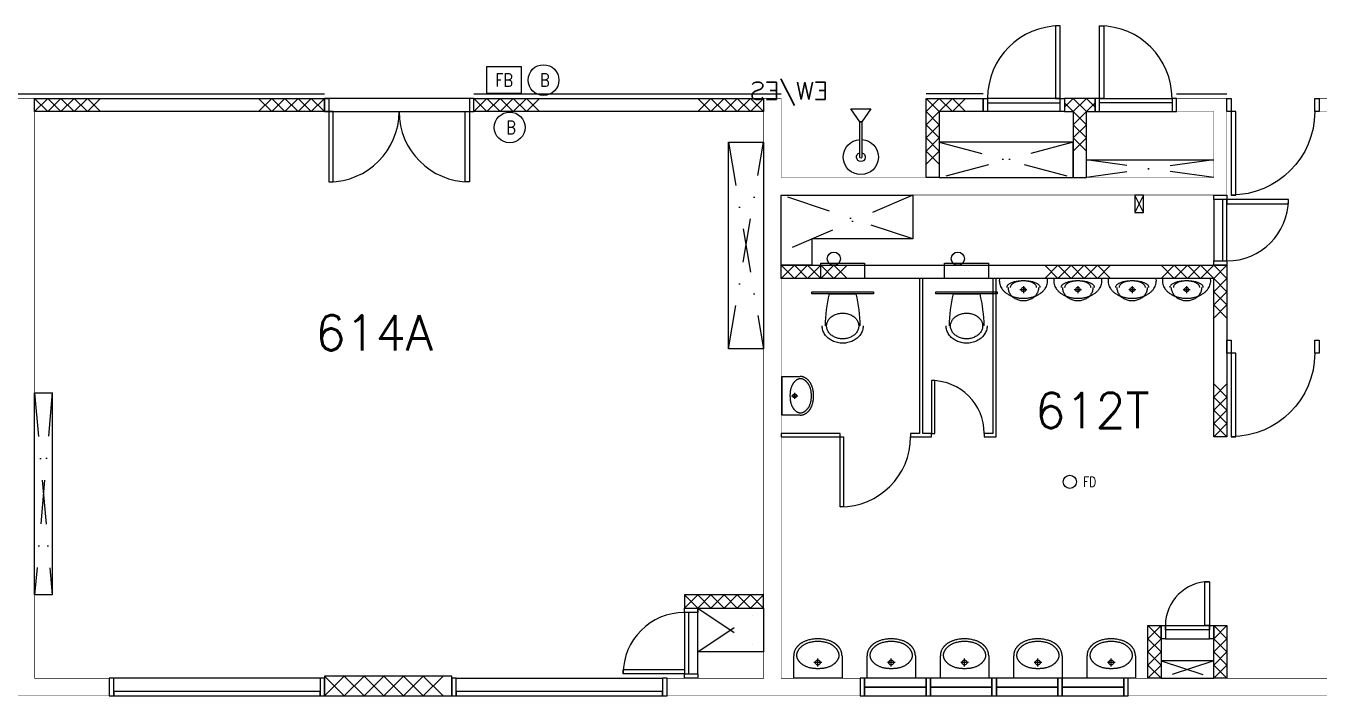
# Model space of a CAD drawing. Header units: millimetres. Extents: x -68474 to 336700, y -113450 to 53663.
# Drawn here: x 136400 to 151125, y -49552 to -41925 of the extents above; entities that cross this region are included whole.
import ezdxf

# ---------------------------------------------------------------- set-up
doc = ezdxf.new("R2010")
doc.units = ezdxf.units.MM
doc.header["$LTSCALE"] = 1000
doc.linetypes.add('s5147a$0$DASHDOT', pattern=[1, 0.5, -0.25, 0, -0.25])
doc.linetypes.add('s5147a$0$DOT', pattern=[0.25, 0, -0.25])
for name, color, linetype in [('s5147a$0$11', 7, 'Continuous'), ('s5147a$0$22', 7, 'Continuous'), ('s5147a$0$23', 7, 'Continuous'), ('s5147a$0$25', 7, 'Continuous'), ('s5147a$0$30', 7, 'Continuous'), ('s5147a$0$45', 7, 'Continuous'), ('s5147a$0$49', 7, 'Continuous'), ('s5147a$0$56', 7, 'Continuous'), ('s5147a$0$ROOM-NO', 4, 'Continuous')]:
    doc.layers.add(name, color=color, linetype=linetype)
doc.styles.add('s5147a$0$STANDARD', font='romans.shx', dxfattribs={"width": 0.75})

# ---------------------------------------------------------------- blocks, each defined once
blk = doc.blocks.new('s5147a$0$D1700B')
at = {"layer": 's5147a$0$30', "color": 4, "linetype": 'Continuous'}
for points in [[(0, 0), (0.05, 0), (0.05, 0.95), (0.1, 0.95), (0.1, 0.15), (0, 0.15), (0, 0)], [(1.7, 0), (1.65, 0), (1.65, 0.95), (1.6, 0.95), (1.6, 0.15), (1.7, 0.15), (1.7, 0)]]:
    blk.add_lwpolyline(points, dxfattribs=at)
for centre, start, end in [((0.05, 0.15), 0, 90), ((1.650003, 0.15), 90, 180)]:
    blk.add_arc(centre, 0.800001, start, end, dxfattribs=at)
blk = doc.blocks.new('s5147a$0$D1050B')
at = {"layer": 's5147a$0$30', "color": 4, "linetype": 'Continuous'}
blk.add_lwpolyline([(0.05, 0.15), (0.05, 1.1), (0.1, 1.1), (0.1, 0.15), (0, 0.15), (0, 0), (0.05, 0), (0.05, 0.15)], dxfattribs=at)
blk.add_lwpolyline([(1, 0), (1.05, 0), (1.05, 0.15), (1, 0.15)], close=True, dxfattribs=at)
blk.add_arc((0.05, 0.15), 0.95, 0, 90, dxfattribs=at)
blk = doc.blocks.new('s5147a$0$HAT15')
at = {"layer": 's5147a$0$22', "color": 14, "linetype": 'Continuous'}
for p, q in [((0, 0), (0.15, 0.15)), ((0, 0.15), (0.15, 0))]:
    blk.add_line(p, q, dxfattribs=at)
blk = doc.blocks.new('s5147a$0$55AAD')
at = {"layer": 's5147a$0$49', "color": 2, "linetype": 'Continuous'}
for p, q in [((-0.2501, 0.1751), (-0.4001, 0.1751)), ((-0.4001, 0.1751), (-0.1001, 0.1751)), ((-0.4001, 0.1751), (-0.1001, 0.1751))]:
    blk.add_line(p, q, dxfattribs=at)
at = {"layer": 's5147a$0$49', "color": 2, "linetype": 's5147a$0$DOT'}
for p, q in [((-0.275, -0.075), (-0.275, 0.15)), ((-0.225, -0.075), (-0.225, 0.15))]:
    blk.add_line(p, q, dxfattribs=at)
at = {"layer": 's5147a$0$49', "color": 2, "linetype": 'Continuous'}
for points in [[(-0.0169, 0.540001, 0.038902), (-0.018923, 0.565681, 0.038109), (-0.024843, 0.590755, 0.037587), (-0.034757, 0.615249, 0.035627), (-0.04813, 0.638051, 0.034853), (-0.065282, 0.6596, 0.032579), (-0.085174, 0.678665, 0.031843), (-0.108347, 0.695733, 0.029932), (-0.13345, 0.709829, 0.029397), (-0.160994, 0.721239, 0.028181), (-0.18967, 0.729419, 0.027906), (-0.219649, 0.734429, 0.027494), (-0.25, 0.736101, 0.027494), (-0.280352, 0.734429, 0.027906), (-0.310331, 0.729419, 0.028181), (-0.339007, 0.721239, 0.029397), (-0.366551, 0.709829, 0.029932), (-0.391653, 0.695733, 0.031843), (-0.414827, 0.678665, 0.032579), (-0.434719, 0.6596, 0.034853), (-0.451871, 0.638051, 0.035627), (-0.465244, 0.615249, 0.037587), (-0.475158, 0.590755, 0.038109), (-0.481078, 0.565681, 0.038902), (-0.483101, 0.540001)], [(-0.0669, 0.540001, 0.041026), (-0.068495, 0.559157, 0.03988), (-0.073139, 0.577814, 0.03913), (-0.080956, 0.596117, 0.036397), (-0.091431, 0.613051, 0.035345), (-0.104954, 0.629159, 0.032343), (-0.120529, 0.643309, 0.0314), (-0.138786, 0.656059, 0.029006), (-0.15845, 0.666527, 0.028353), (-0.180126, 0.675042, 0.026886), (-0.202611, 0.681123, 0.026561), (-0.226174, 0.684857, 0.026073), (-0.25, 0.686101, 0.026073), (-0.273827, 0.684857, 0.026561), (-0.29739, 0.681123, 0.026886), (-0.319875, 0.675042, 0.028353), (-0.341551, 0.666527, 0.029006), (-0.361215, 0.656059, 0.0314), (-0.379472, 0.643309, 0.032343), (-0.395047, 0.629159, 0.035345), (-0.40857, 0.613051, 0.036397), (-0.419045, 0.596117, 0.03913), (-0.426862, 0.577814, 0.03988), (-0.431506, 0.559157, 0.041026), (-0.433101, 0.540001)], [(-0.433101, 0.540001, 0.041026), (-0.431506, 0.520845, 0.03988), (-0.426862, 0.502187, 0.03913), (-0.419045, 0.483885, 0.036397), (-0.40857, 0.466951, 0.035345), (-0.395047, 0.450843, 0.032343), (-0.379472, 0.436692, 0.0314), (-0.361215, 0.423942, 0.029006), (-0.341551, 0.413474, 0.028353), (-0.319875, 0.40496, 0.026886), (-0.29739, 0.398879, 0.026561), (-0.273827, 0.395144, 0.026073), (-0.25, 0.393901, 0.026073), (-0.226174, 0.395144, 0.026561), (-0.202611, 0.398879, 0.026886), (-0.180126, 0.40496, 0.028353), (-0.15845, 0.413474, 0.029006), (-0.138786, 0.423942, 0.0314), (-0.120529, 0.436692, 0.032343), (-0.104954, 0.450843, 0.035345), (-0.091431, 0.466951, 0.036397), (-0.080956, 0.483885, 0.03913), (-0.073139, 0.502187, 0.03988), (-0.068495, 0.520845, 0.041026), (-0.0669, 0.540001)]]:
    blk.add_lwpolyline(points, format="xyb", dxfattribs=at)
for points in [[(-0.6, 0.175), (-0.6, 0.15), (0.1, 0.15), (0.1, 0.175)], [(0, -0.175), (0, 0), (-0.5, 0), (-0.5, -0.175)]]:
    blk.add_lwpolyline(points, close=True, dxfattribs=at)
at = {"layer": 's5147a$0$49', "color": 2, "linetype": 's5147a$0$DOT'}
blk.add_circle((-0.25, -0.075), 0.025, dxfattribs=at)
at = {"layer": 's5147a$0$49', "color": 2, "linetype": 'Continuous'}
for centre, start, end in [((1.285185, 0.572852), 181.087625, 193.279619), ((-1.785186, 0.572852), 346.720383, 358.912378)]:
    blk.add_arc(centre, 1.731561, start, end, dxfattribs=at)
blk = doc.blocks.new('s5147a$0$WHB')
at = {"layer": 's5147a$0$49', "color": 2, "linetype": 'Continuous'}
for p, q in [((-0.275, -0.1358), (-0.275, -0.224)), ((-0.319, -0.18), (-0.231, -0.18))]:
    blk.add_line(p, q, dxfattribs=at)
blk.add_lwpolyline([(-0.5499, -0.257), (-0.5499, 0), (0, 0), (0, -0.257)], dxfattribs=at)
for points in [[(-0.2749, -0.1127, 0.004239), (-0.289204, -0.113251, 0.002651), (-0.3035, -0.114, 0.003533), (-0.31721, -0.114869, 0.006003), (-0.3309, -0.116, 0.015073), (-0.34193, -0.117427, 0.005128), (-0.3529, -0.1193, 0.012086), (-0.365606, -0.121897, 0.007915), (-0.3782, -0.125, 0.017555), (-0.394382, -0.129857, 0.016389), (-0.4102, -0.1358, 0.012678), (-0.421941, -0.140931, 0.028606), (-0.4332, -0.147, 0.005075), (-0.441524, -0.152288, 0.008504), (-0.4497, -0.1578, 0.002696), (-0.457488, -0.163282, 0.012777), (-0.4651, -0.169, 0.01603), (-0.471331, -0.174302, 0.016779), (-0.4772, -0.18, 0.006146), (-0.482301, -0.18541, 0.012077), (-0.4872, -0.191, 0.004888), (-0.491647, -0.196462, 0.003638), (-0.496, -0.202, 0.008947), (-0.499981, -0.207341, 0.006073), (-0.5038, -0.2128, 0.039408), (-0.506807, -0.218138, 0.017301), (-0.5092, -0.2238, 0.017623), (-0.513063, -0.234644, 0.033372), (-0.5158, -0.2458, 0.018563), (-0.516526, -0.251381, 0.012968), (-0.5169, -0.257, 0.012131), (-0.517005, -0.262402, 0.016663), (-0.5168, -0.2678, 0.029632), (-0.515325, -0.278934, 0.031912), (-0.5125, -0.2898, 0.01542), (-0.510432, -0.295474, 0.017108), (-0.508, -0.301, 0.002382), (-0.505364, -0.306433, 0.00952), (-0.5026, -0.3118, 0.009627), (-0.499383, -0.317448, 0.005168), (-0.496, -0.323, 0.013642), (-0.4923, -0.328605, 0.013648), (-0.4883, -0.334, 0.020386), (-0.483532, -0.339563, 0.012995), (-0.4784, -0.3448, 0.006177), (-0.472406, -0.350518, 0.012992), (-0.4662, -0.356, 0.001911), (-0.459656, -0.361407, -0.00085), (-0.4531, -0.3668, -0.002763), (-0.446549, -0.372299, 0.002623), (-0.44, -0.3778, 0.05247), (-0.430413, -0.38396, 0.00623), (-0.4201, -0.389, 0.021349), (-0.40648, -0.394932, 0.010161), (-0.3925, -0.4, 0.016064), (-0.372847, -0.406015, 0.009991), (-0.3529, -0.411, 0.017366), (-0.335986, -0.414265, 0.012989), (-0.3189, -0.4165, 0.01392), (-0.296931, -0.418207, 0.013692), (-0.2749, -0.4187, 0.012459), (-0.252921, -0.41804, 0.012166), (-0.231, -0.4163, 0.011998), (-0.213873, -0.414128, 0.016069), (-0.1969, -0.411, 0.011274), (-0.176834, -0.406224, 0.025447), (-0.1572, -0.4, 0.011112), (-0.144438, -0.394863, 0.017831), (-0.132, -0.389, 0.002905), (-0.121887, -0.383776, 0.025327), (-0.1121, -0.378, 0.00801), (-0.10424, -0.372551, 0.011565), (-0.0966, -0.3668, 0.003173), (-0.089937, -0.361475, 0.008314), (-0.0834, -0.356, 0.007853), (-0.077264, -0.350493, 0.007586), (-0.0713, -0.3448, 0.011579), (-0.066181, -0.339552, 0.019406), (-0.0614, -0.334, 0.014434), (-0.057382, -0.328617, 0.016024), (-0.0537, -0.323, 0.005126), (-0.050381, -0.31744, 0.007114), (-0.0472, -0.3118, 0.007738), (-0.044393, -0.306429, 0.002848), (-0.0417, -0.301, 0.021656), (-0.039297, -0.295482, 0.014757), (-0.0373, -0.2898, 0.027907), (-0.034472, -0.279028, 0.034296), (-0.033, -0.268, 0.016613), (-0.032856, -0.262501, 0.009533), (-0.033, -0.257, 0.010392), (-0.033345, -0.251385, 0.017332), (-0.034, -0.2458, 0.037977), (-0.036661, -0.234723, 0.020366), (-0.0406, -0.224, 0.016669), (-0.043134, -0.21826, 0.03136), (-0.0462, -0.2128, 0.006089), (-0.049858, -0.207335, 0.01105), (-0.0537, -0.202, 0.005719), (-0.05808, -0.196344, 0.006781), (-0.0626, -0.1908, 0.012108), (-0.067454, -0.185313, 0.005553), (-0.0725, -0.18, 0.016017), (-0.078354, -0.174343, 0.010389), (-0.0845, -0.169, 0.020034), (-0.092125, -0.163162, 0.010765), (-0.1001, -0.1578, 0.013175), (-0.109299, -0.15223, 0.005172), (-0.1187, -0.147, 0.012528), (-0.130085, -0.141168, 0.007684), (-0.1417, -0.1358, 0.017552), (-0.156402, -0.129848, 0.019466), (-0.1715, -0.125, 0.012068), (-0.184124, -0.121804, 0.015156), (-0.1969, -0.1193, 0.00473), (-0.20783, -0.117603, 0.008692), (-0.2188, -0.1162, 0.005092), (-0.232536, -0.114838, 0.0067), (-0.2463, -0.1138, 0.005974), (-0.260594, -0.113101, 0.004448), (-0.2749, -0.1127)], [(-0.5499, -0.257, -0.002263), (-0.549724, -0.267938, 0.036796), (-0.5488, -0.2788, 0.020421), (-0.546385, -0.289895, 0.014498), (-0.5432, -0.3008, 0.010932), (-0.539394, -0.312137, 0.038908), (-0.5345, -0.323, 0.008498), (-0.528085, -0.334012, 0.008482), (-0.5213, -0.3448, -0.000875), (-0.517665, -0.350522, 0.031206), (-0.5137, -0.356, 0.012082), (-0.508833, -0.361474, 0.003111), (-0.5038, -0.3668, 0.003418), (-0.498358, -0.372457, 0.006942), (-0.4928, -0.378, 0.02136), (-0.486346, -0.383668, 0.004577), (-0.4796, -0.389, 0.010329), (-0.472016, -0.394741, 0.020459), (-0.4641, -0.4, 0.011097), (-0.454214, -0.405612, 0.000222), (-0.4442, -0.411, 0.005265), (-0.433797, -0.416491, 0.003486), (-0.4233, -0.4218, 0.03693), (-0.407126, -0.428284, 0.017242), (-0.3903, -0.433, 0.00772), (-0.365676, -0.438744, 0.00623), (-0.3409, -0.4438, 0.007249), (-0.329931, -0.445752, 0.011082), (-0.3189, -0.4473, 0.017141), (-0.296937, -0.44907, 0.013335), (-0.2749, -0.4495, 0.011832), (-0.252918, -0.448864, 0.013868), (-0.231, -0.4471, 0.010346), (-0.219921, -0.445647, 0.007504), (-0.2089, -0.4438, 0.007334), (-0.183976, -0.438946, 0.014721), (-0.1593, -0.433, 0.021098), (-0.143742, -0.427981, 0.016671), (-0.1286, -0.4218, 0.002597), (-0.116958, -0.416588, 0.013831), (-0.1055, -0.411, 0.006107), (-0.095486, -0.405597, 0.013889), (-0.0857, -0.3998, 0.009703), (-0.077806, -0.394602, 0.01659), (-0.0702, -0.389, 0.007376), (-0.063502, -0.383568, 0.018682), (-0.0571, -0.3778, 0.004037), (-0.051612, -0.372338, 0.002917), (-0.0462, -0.3668, 0.003488), (-0.041091, -0.361454, 0.007308), (-0.0361, -0.356, 0.034111), (-0.032062, -0.350644, 0.001258), (-0.0284, -0.345, 0.012547), (-0.021568, -0.33404, 0.008451), (-0.0152, -0.3228, 0.032813), (-0.01028, -0.312022, 0.01499), (-0.0064, -0.3008, 0.017513), (-0.003328, -0.2899, 0.020828), (-0.0011, -0.2788, 0.031844), (-0.000225, -0.267931, -0.001864), (0, -0.257)]]:
    blk.add_lwpolyline(points, format="xyb", dxfattribs=at)
blk.add_circle((-0.274895, -0.179898), 0.0275, dxfattribs=at)
blk = doc.blocks.new('s5147a$0$URINAL')
at = {"layer": 's5147a$0$49', "color": 2, "linetype": 'Continuous'}
for p, q in [((0.1974, 0.125), (-0.1974, 0.125)), ((-0.04, 0), (0.04, 0)), ((0, 0.04), (0, -0.04))]:
    blk.add_line(p, q, dxfattribs=at)
for points in [[(-0.273768, 0.117748, 0.048078), (-0.274693, 0.090185, 0.047288), (-0.270413, 0.062934, 0.046159), (-0.260666, 0.03587, 0.041599), (-0.246357, 0.010881, 0.039753), (-0.22659, -0.013353, 0.034653), (-0.203439, -0.034426, 0.033103), (-0.175295, -0.053788, 0.029305), (-0.144947, -0.069518, 0.028316), (-0.110761, -0.082504, 0.026136), (-0.075358, -0.091709, 0.025669), (-0.037873, -0.09741, 0.02497), (0, -0.0993, 0.02497), (0.037873, -0.09741, 0.025669), (0.075358, -0.091709, 0.026136), (0.110761, -0.082504, 0.028316), (0.144947, -0.069518, 0.029305), (0.175295, -0.053788, 0.033103), (0.203439, -0.034426, 0.034653), (0.226589, -0.013353, 0.039753), (0.246357, 0.010881, 0.041599), (0.260666, 0.03587, 0.046159), (0.270413, 0.062934, 0.047288), (0.274693, 0.090185, 0.048078), (0.273768, 0.117748)], [(0.1908, 0.024, 0.083482), (0.188991, 0.03415, 0.065598), (0.184299, 0.043411, 0.056472), (0.175633, 0.053321, 0.037114), (0.165238, 0.0615, 0.032656), (0.15052, 0.070105, 0.023126), (0.134916, 0.077033, 0.021129), (0.115388, 0.083738, 0.016704), (0.0954, 0.088952, 0.015769), (0.072504, 0.093378, 0.013783), (0.049383, 0.096444, 0.013403), (0.024725, 0.09837, 0.012829), (0, 0.099, 0.012829), (-0.024725, 0.09837, 0.013403), (-0.049383, 0.096444, 0.013783), (-0.072504, 0.093378, 0.015769), (-0.0954, 0.088952, 0.016704), (-0.115388, 0.083738, 0.021129), (-0.134916, 0.077033, 0.023126), (-0.15052, 0.070105, 0.032656), (-0.165238, 0.0615, 0.037114), (-0.175633, 0.053321, 0.056472), (-0.184299, 0.043411, 0.065598), (-0.188991, 0.03415, 0.083482), (-0.1908, 0.024)], [(-0.175, 0.024, 0.038178), (-0.173483, 0.004365, 0.037495), (-0.169037, -0.014823, 0.037046), (-0.161603, -0.03354, 0.035338), (-0.151554, -0.051, 0.034659), (-0.138695, -0.067464, 0.032641), (-0.123744, -0.082066, 0.03198), (-0.106365, -0.095109, 0.030253), (-0.0875, -0.105904, 0.029763), (-0.066835, -0.114626, 0.028649), (-0.045293, -0.120889, 0.028395), (-0.022791, -0.12472, 0.028014), (0, -0.126, 0.028014), (0.022791, -0.12472, 0.028395), (0.045293, -0.120889, 0.028649), (0.066835, -0.114626, 0.029763), (0.0875, -0.105904, 0.030253), (0.106365, -0.095109, 0.03198), (0.123744, -0.082066, 0.032641), (0.138695, -0.067464, 0.034659), (0.151554, -0.051, 0.035338), (0.161603, -0.03354, 0.037046), (0.169037, -0.014823, 0.037495), (0.173483, 0.004365, 0.038178), (0.175, 0.024)], [(0.15, 0.024, 0.065631), (0.14863, 0.034003, 0.05706), (0.144889, 0.043411, 0.052063), (0.138229, 0.053122, 0.039107), (0.129904, 0.0615, 0.035428), (0.118477, 0.070004, 0.027056), (0.106066, 0.077033, 0.025066), (0.090809, 0.083699, 0.020572), (0.075, 0.088952, 0.01956), (0.057052, 0.093366, 0.017395), (0.038823, 0.096444, 0.016967), (0.019454, 0.098368, 0.016322), (0, 0.099, 0.016322), (-0.019454, 0.098368, 0.016967), (-0.038823, 0.096444, 0.017395), (-0.057052, 0.093366, 0.01956), (-0.075, 0.088952, 0.020572), (-0.090809, 0.083699, 0.025066), (-0.106066, 0.077033, 0.027056), (-0.118477, 0.070004, 0.035428), (-0.129904, 0.0615, 0.039107), (-0.138229, 0.053122, 0.052063), (-0.144889, 0.043411, 0.05706), (-0.14863, 0.034003, 0.065631), (-0.15, 0.024)]]:
    blk.add_lwpolyline(points, format="xyb", dxfattribs=at)
blk.add_circle((0, 0), 0.025, dxfattribs=at)
blk = doc.blocks.new('s5147a$0$H600')
at = {"layer": 's5147a$0$22', "color": 14, "linetype": 'Continuous'}
for points in [[(0, 0), (0.15, 0.15), (0.3, 0), (0.45, 0.15), (0.6, 0)], [(0, 0.15), (0.15, 0), (0.3, 0.15), (0.45, 0), (0.6, 0.15)]]:
    blk.add_lwpolyline(points, dxfattribs=at)
blk = doc.blocks.new('s5147a$0$FD')
at = {"layer": 's5147a$0$45', "color": 4, "linetype": 'Continuous'}
blk.add_circle((0, 0), 0.1, dxfattribs=at)
at = {"layer": 's5147a$0$45', "color": 4, "linetype": 'Continuous', "style": 's5147a$0$STANDARD', "width": 0.8}
blk.add_text('FD', height=0.15, dxfattribs=at).set_placement((0.2, -0.0751))
blk = doc.blocks.new('s5147a$0$H900')
at = {"layer": 's5147a$0$22', "color": 14, "linetype": 'Continuous'}
for points in [[(0, 0), (0.15, 0.15), (0.3, 0), (0.45, 0.15), (0.6, 0), (0.75, 0.15), (0.9, 0)], [(0, 0.15), (0.15, 0), (0.3, 0.15), (0.45, 0), (0.6, 0.15), (0.75, 0), (0.9, 0.15)]]:
    blk.add_lwpolyline(points, dxfattribs=at)
blk = doc.blocks.new('s5147a$0$BCF')
at = {"layer": 's5147a$0$56', "color": 1, "linetype": 'Continuous'}
blk.add_circle((0, 0), 0.175, dxfattribs=at)
at = {"layer": 's5147a$0$56', "color": 1, "linetype": 'Continuous', "style": 's5147a$0$STANDARD', "width": 0.8}
blk.add_text('B', height=0.15, dxfattribs=at).set_placement((-0.0397, -0.075))
blk = doc.blocks.new('s5147a$0$FBB')
at = {"layer": 's5147a$0$56', "color": 1, "linetype": 'Continuous'}
blk.add_lwpolyline([(0, 0), (0.4, 0), (0.4, 0.3), (0, 0.3)], close=True, dxfattribs=at)
blk.add_circle((0.649901, 0.1497), 0.175, dxfattribs=at)
at = {"layer": 's5147a$0$56', "color": 1, "linetype": 'Continuous', "style": 's5147a$0$STANDARD', "width": 0.8}
for s, p in [('FB', (0.1007, 0.0747)), ('B', (0.6102, 0.0747))]:
    blk.add_text(s, height=0.15, dxfattribs=at).set_placement(p)
blk = doc.blocks.new('s5147a$0$EW$ES')
at = {"layer": 's5147a$0$56', "color": 10, "linetype": 'Continuous'}
blk.add_lwpolyline([(-0.0125, 0), (-0.0125, -0.4), (0.0125, -0.4), (0.0125, 0)], dxfattribs=at)
blk.add_lwpolyline([(-0.0125, -0.4), (-0.1125, -0.55), (0.1125, -0.55), (0.0125, -0.4)], close=True, dxfattribs=at)
for radius, start, end in [(0.2, 273.58332, 266.41668), (0.05, 284.47751, 255.52249), (0.0125, 0, 180)]:
    blk.add_arc((0, 0), radius, start, end, dxfattribs=at)
at = {"layer": 's5147a$0$56', "color": 10, "linetype": 'Continuous', "style": 's5147a$0$STANDARD'}
blk.add_text('EW/ES', height=0.2, rotation=180, dxfattribs=at).set_placement((-0.371, -0.654))

msp = doc.modelspace()

# ---------------------------------------------------------------- linework, layer by layer
at = {"layer": 's5147a$0$11', "color": 14, "linetype": 's5147a$0$DASHDOT'}
for p, q in [((144400, -43250), (144800, -45600)), ((144400, -45600), (144800, -43250)), ((146800, -43250), (148325, -43650)), ((148325, -43250), (146825, -43650)), ((149925, -43450), (148475, -43650)), ((149925, -43650), (148475, -43450)), ((146500, -44350), (145000, -43850)), ((146500, -43850), (145000, -44502.2)), ((136700.1, -46097.6), (136500, -48400)), ((136500, -46100), (136700, -48400)), ((144050, -48550), (144800, -49050)), ((144050, -49050), (144800, -48550)), ((149925, -49150), (149325, -49350)), ((149325, -49150), (149925, -49350))]:
    msp.add_line(p, q, dxfattribs=at)
at = {"layer": 's5147a$0$11', "color": 14, "linetype": 'Continuous'}
msp.add_line((148475, -43450), (149925, -43450), dxfattribs=at)
at = {"layer": 's5147a$0$11', "color": 2, "linetype": 's5147a$0$DASHDOT'}
for p, q in [((149125, -43850), (149025, -44050)), ((149125, -44050), (149025, -43850))]:
    msp.add_line(p, q, dxfattribs=at)
at = {"layer": 's5147a$0$11', "color": 3, "linetype": 'Continuous', "const_width": 5}
for points in [[(137350, -49350), (136500, -49350), (136500, -42750), (135925, -42750), (135925, -42900), (136300, -42900), (136300, -43650), (131800, -43650), (131800, -42750), (131650, -42750), (131650, -43650), (129950, -43650), (129949.8, -42900), (130149.8, -42900), (130149.8, -42750), (129750, -42750), (129750, -43850), (136300, -43850), (136300, -49350), (135000, -49350), (135000, -49550), (137350, -49550), (137350, -49350)], [(145900, -49550), (143700, -49550), (143700, -49350), (144800, -49350), (144800, -42750), (145000, -42750), (145000, -43650), (149925, -43650), (149925, -42900), (149500, -42900), (149500, -42750), (150075, -42750), (150075, -43850), (145000, -43850), (145000, -49350), (145900, -49350), (145900, -49550)], [(153000, -49350), (153000, -49550), (148950, -49550), (148950, -49350), (151500, -49350), (151500, -42900), (151125, -42900), (151125, -42750), (152525, -42750), (152525, -42900), (151700, -42900), (151700, -43650), (156200, -43650), (156200, -42750), (156350, -42750), (156350, -43650), (158050, -43650), (158050, -42750), (158250, -42750), (158250, -43850), (151700, -43850), (151699.4, -49350), (153000, -49350)]]:
    msp.add_lwpolyline(points, dxfattribs=at)
at = {"layer": 's5147a$0$11', "color": 14, "linetype": 'Continuous'}
for points in [[(136500, -42750), (139800, -42750), (139800, -42900), (136500, -42900)], [(141500, -42750), (144800, -42750), (144800, -42900), (141500, -42900)], [(145000, -44650), (150075, -44650), (150075, -46600), (149925, -46600), (149925, -44800), (145000, -44800)], [(143900, -48550), (144800, -48550), (144800, -48400), (143900, -48400)], [(149325, -49350), (149175, -49350), (149175, -48750), (149325, -48750)], [(150075, -49350), (149925, -49350), (149925, -48750), (150075, -48750)], [(139800, -49550), (141250, -49550), (141250, -49325), (139800, -49325)]]:
    msp.add_lwpolyline(points, close=True, dxfattribs=at)
at = {"layer": 's5147a$0$11', "color": 1, "linetype": 'Continuous'}
for points in [[(146800, -43650), (146650, -43650), (146650, -42900), (146650, -42900), (146650, -42750), (147300, -42750), (147300, -42900), (146800, -42900)], [(148325, -43650), (148475, -43650), (148475, -42900), (148575, -42900), (148575, -42750), (148225, -42750), (148225, -42900), (148325, -42900)]]:
    msp.add_lwpolyline(points, close=True, dxfattribs=at)
at = {"layer": 's5147a$0$11', "color": 2, "linetype": 'Continuous'}
for points in [[(144800, -45600), (144400, -45600), (144400, -43250), (144800, -43250)], [(146800, -43650), (148325, -43650), (148325, -43250), (146800, -43250)], [(145000, -44650), (145000, -43850), (146500, -43850), (146500, -44350), (145350, -44350), (145350, -44650)], [(149125, -43850), (149025, -43850), (149025, -44050), (149125, -44050)], [(136700, -48400), (136500, -48400), (136500, -46100), (136700, -46100)], [(144050, -48550), (144800, -48550), (144800, -49050), (144050, -49050)], [(149325, -49350), (149925, -49350), (149925, -49150), (149325, -49150)]]:
    msp.add_lwpolyline(points, close=True, dxfattribs=at)
at = {"layer": 's5147a$0$22', "color": 1, "linetype": 'Continuous'}
for p, q in [((148225, -42850), (148325, -42750)), ((148225, -42800), (148325, -42900)), ((148475, -42750), (148575, -42850)), ((148475, -42900), (148575, -42800))]:
    msp.add_line(p, q, dxfattribs=at)
at = {"layer": 's5147a$0$23', "color": 10, "linetype": 'Continuous'}
for p, q in [((139750, -49350), (137400, -49350)), ((141300, -49350), (143650, -49350))]:
    msp.add_line(p, q, dxfattribs=at)
for points in [[(137350, -49550), (137400, -49550), (137400, -49350), (137350, -49350)], [(139750, -49550), (139800, -49550), (139800, -49350), (139750, -49350)], [(141250, -49550), (141300, -49550), (141300, -49350), (141250, -49350)], [(143650, -49550), (143700, -49550), (143700, -49350), (143650, -49350)], [(145900, -49550), (145950, -49550), (145950, -49350), (145900, -49350)], [(145950, -49445), (146650, -49445), (146650, -49350), (145950, -49350)], [(145950, -49550), (146650, -49550), (146650, -49455), (145950, -49455)], [(146650, -49550), (146700, -49550), (146700, -49350), (146650, -49350)], [(146700, -49445), (147400, -49445), (147400, -49350), (146700, -49350)], [(146700, -49550), (147400, -49550), (147400, -49455), (146700, -49455)], [(147400, -49550), (147450, -49550), (147450, -49350), (147400, -49350)], [(147450, -49445), (148150, -49445), (148150, -49350), (147450, -49350)], [(147450, -49550), (148150, -49550), (148150, -49455), (147450, -49455)], [(148150, -49550), (148200, -49550), (148200, -49350), (148150, -49350)], [(148200, -49445), (148900, -49445), (148900, -49350), (148200, -49350)], [(148200, -49550), (148900, -49550), (148900, -49455), (148200, -49455)], [(148900, -49550), (148950, -49550), (148950, -49350), (148900, -49350)], [(137400, -49550), (139750, -49550), (139750, -49500), (137400, -49500)], [(141300, -49550), (143650, -49550), (143650, -49500), (141300, -49500)]]:
    msp.add_lwpolyline(points, close=True, dxfattribs=at)
at = {"layer": 's5147a$0$25', "color": 10, "linetype": 'Continuous'}
for p, q in [((135925, -42700), (139800, -42700)), ((141500, -42700), (145000, -42700)), ((147300, -42700), (146650, -42700)), ((149500, -42700), (150075, -42700))]:
    msp.add_line(p, q, dxfattribs=at)
at = {"layer": 's5147a$0$30', "color": 7, "linetype": 'Continuous'}
for p, q in [((148175, -42900), (147350, -42900)), ((148625, -42900), (149450, -42900)), ((149925, -43900), (149925, -44600)), ((149925, -43900), (149925, -44600)), ((144050, -49300), (144050, -48600)), ((149375, -48900), (149875, -48900))]:
    msp.add_line(p, q, dxfattribs=at)
for points in [[(148175, -42750), (148175, -41925), (148125, -41925), (148125, -42750)], [(148625, -42750), (148625, -41925), (148675, -41925), (148675, -42750)], [(139800, -42900), (141500, -42900), (141500, -42750), (139800, -42750)], [(147350, -42900), (147300, -42900), (147300, -42750), (147350, -42750)], [(148175, -42750), (147350, -42750), (147350, -42800), (148175, -42800)], [(148225, -42900), (148175, -42900), (148175, -42750), (148225, -42750)], [(148575, -42900), (148625, -42900), (148625, -42750), (148575, -42750)], [(148625, -42750), (149450, -42750), (149450, -42800), (148625, -42800)], [(149450, -42900), (149500, -42900), (149500, -42750), (149450, -42750)], [(150075, -43900), (149925, -43900), (149925, -43850), (150075, -43850)], [(150075, -43900), (149925, -43900), (149925, -43850), (150075, -43850)], [(150075, -43900), (150025, -43900), (150025, -44600), (150075, -44600)], [(150075, -43900), (150025, -43900), (150025, -44600), (150075, -44600)], [(150075, -43900), (150075, -43950), (150775, -43950), (150775, -43900)], [(150075, -44650), (149925, -44650), (149925, -44600), (150075, -44600)], [(150075, -44650), (149925, -44650), (149925, -44600), (150075, -44600)], [(149875, -48250), (149875, -48750), (149825, -48750), (149825, -48250)], [(143900, -48550), (144050, -48550), (144050, -48600), (143900, -48600)], [(143900, -49300), (143950, -49300), (143950, -48600), (143900, -48600)], [(149325, -48750), (149375, -48750), (149375, -48900), (149325, -48900)], [(149375, -48750), (149875, -48750), (149875, -48800), (149375, -48800)], [(149875, -48750), (149925, -48750), (149925, -48900), (149875, -48900)], [(143200, -49300), (143200, -49250), (143900, -49250), (143900, -49300)], [(143900, -49300), (144050, -49300), (144050, -49350), (143900, -49350)]]:
    msp.add_lwpolyline(points, close=True, dxfattribs=at)
for centre, radius, start, end in [((148175, -42750), 825, 90, 180), ((148625, -42750), 825, 0, 90), ((150075, -43900), 700, 270, 0), ((149875, -48750), 500, 90, 180), ((143900, -49300), 700, 90, 180)]:
    msp.add_arc(centre, radius, start, end, dxfattribs=at)
at = {"layer": 's5147a$0$49', "color": 2, "linetype": 'Continuous'}
for points in [[(146573, -44800), (146573, -46562), (146473, -46562), (146473, -46600), (146711, -46600), (146711, -46562), (146611, -46562), (146611, -44800)], [(147411, -44800), (147411, -46562), (147311, -46562), (147311, -46600), (147449, -46600), (147449, -44800)]]:
    msp.add_lwpolyline(points, dxfattribs=at)
for points in [[(146711, -46562), (146749, -46562), (146749, -45962), (146711, -45962)], [(145000, -46600), (145673, -46600), (145673, -46562), (145000, -46562)], [(145673, -46600), (145711, -46600), (145711, -47400), (145673, -47400)]]:
    msp.add_lwpolyline(points, close=True, dxfattribs=at)
for centre in [(145600.1, -44574.9), (147011, -44575)]:
    msp.add_circle(centre, 75, dxfattribs=at)
for centre, radius, start, end in [((146711, -46562), 600, 0, 90), ((145673, -46600), 800, 270, 0)]:
    msp.add_arc(centre, radius, start, end, dxfattribs=at)

# ---------------------------------------------------------------- block references
at = {"zscale": 1000}
for name, p, xscale, yscale in [('s5147a$0$FBB', (141643.9, -42691.4), 999.9979999999999, 999.9979999999999), ('s5147a$0$EW$ES', (145907.3, -43418.1), 999.9979999999999, -999.9979999999999), ('s5147a$0$HAT15', (136500, -42900), 999.9979999999999, 999.9979999999999), ('s5147a$0$HAT15', (136650, -42900), 999.9979999999999, 999.9979999999999), ('s5147a$0$HAT15', (136800, -42900), 999.9979999999999, 999.9979999999999), ('s5147a$0$HAT15', (136950, -42900), 999.9979999999999, 999.9979999999999), ('s5147a$0$HAT15', (137100, -42900), 999.9979999999999, 999.9979999999999), ('s5147a$0$HAT15', (139050, -42900), 999.9979999999999, 999.9979999999999), ('s5147a$0$HAT15', (139200, -42900), 999.9979999999999, 999.9979999999999), ('s5147a$0$HAT15', (139350, -42900), 999.9979999999999, 999.9979999999999), ('s5147a$0$HAT15', (139500, -42900), 999.9979999999999, 999.9979999999999), ('s5147a$0$HAT15', (139650, -42900), 999.9979999999999, 999.9979999999999), ('s5147a$0$HAT15', (141500, -42900), 999.9979999999999, 999.9979999999999), ('s5147a$0$HAT15', (141650, -42900), 999.9979999999999, 999.9979999999999), ('s5147a$0$HAT15', (141800, -42900), 999.9979999999999, 999.9979999999999), ('s5147a$0$HAT15', (141950, -42900), 999.9979999999999, 999.9979999999999), ('s5147a$0$HAT15', (142100, -42900), 999.9979999999999, 999.9979999999999), ('s5147a$0$HAT15', (144050, -42900), 999.9979999999999, 999.9979999999999), ('s5147a$0$HAT15', (144200, -42900), 999.9979999999999, 999.9979999999999), ('s5147a$0$HAT15', (144350, -42900), 999.9979999999999, 999.9979999999999), ('s5147a$0$HAT15', (144500, -42900), 999.9979999999999, 999.9979999999999), ('s5147a$0$HAT15', (144650, -42900), 999.9979999999999, 999.9979999999999), ('s5147a$0$HAT15', (146650, -42900), 999.9979999999999, 999.9979999999999), ('s5147a$0$HAT15', (146800, -42900), 999.9979999999999, 999.9979999999999), ('s5147a$0$HAT15', (146950, -42900), 999.9979999999999, 999.9979999999999), ('s5147a$0$HAT15', (148325, -42900), 999.9979999999999, 999.9979999999999), ('s5147a$0$BCF', (141908.9, -43081), 999.9979999999999, 999.9979999999999), ('s5147a$0$HAT15', (148325, -43050), 999.9979999999999, 999.9979999999999), ('s5147a$0$HAT15', (148325, -43200), 999.9979999999999, 999.9979999999999), ('s5147a$0$HAT15', (148325, -43350), 999.9979999999999, 999.9979999999999), ('s5147a$0$HAT15', (145000, -44800), 999.9979999999999, 999.9979999999999), ('s5147a$0$HAT15', (145150, -44800), 999.9979999999999, 999.9979999999999), ('s5147a$0$HAT15', (145300, -44800), 999.9979999999999, 999.9979999999999), ('s5147a$0$55AAD', (145950.1, -44799.9), 999.9979999999999, -999.9979999999999), ('s5147a$0$HAT15', (145450, -44800), 999.9979999999999, 999.9979999999999), ('s5147a$0$HAT15', (145600, -44800), 999.9979999999999, 999.9979999999999), ('s5147a$0$55AAD', (147361, -44800), 999.9979999999999, -999.9979999999999), ('s5147a$0$HAT15', (148000, -44800), 999.9979999999999, 999.9979999999999), ('s5147a$0$HAT15', (148150, -44800), 999.9979999999999, 999.9979999999999), ('s5147a$0$HAT15', (148300, -44800), 999.9979999999999, 999.9979999999999), ('s5147a$0$HAT15', (148450, -44800), 999.9979999999999, 999.9979999999999), ('s5147a$0$HAT15', (148600, -44800), 999.9979999999999, 999.9979999999999), ('s5147a$0$HAT15', (149325, -44800), 999.9979999999999, 999.9979999999999), ('s5147a$0$HAT15', (149475, -44800), 999.9979999999999, 999.9979999999999), ('s5147a$0$HAT15', (149625, -44800), 999.9979999999999, 999.9979999999999), ('s5147a$0$HAT15', (149775, -44800), 999.9979999999999, 999.9979999999999), ('s5147a$0$HAT15', (149925, -44800), 999.9979999999999, 999.9979999999999), ('s5147a$0$URINAL', (147758.5, -44926), 999.9979999999999, 999.9979999999999), ('s5147a$0$URINAL', (148377.5, -44926), 999.9979999999999, 999.9979999999999), ('s5147a$0$URINAL', (148996.5, -44926), 999.9979999999999, 999.9979999999999), ('s5147a$0$URINAL', (149615.5, -44926), 999.9979999999999, 999.9979999999999), ('s5147a$0$HAT15', (149925, -44950), 999.9979999999999, 999.9979999999999), ('s5147a$0$HAT15', (149925, -45100), 999.9979999999999, 999.9979999999999), ('s5147a$0$HAT15', (149925, -45250), 999.9979999999999, 999.9979999999999), ('s5147a$0$HAT15', (149925, -46150), 999.9979999999999, 999.9979999999999), ('s5147a$0$HAT15', (149925, -46300), 999.9979999999999, 999.9979999999999), ('s5147a$0$HAT15', (149925, -46450), 999.9979999999999, 999.9979999999999), ('s5147a$0$HAT15', (149925, -46600), 999.9979999999999, 999.9979999999999), ('s5147a$0$FD', (148286.5, -47113.7), 749.999, 749.999), ('s5147a$0$HAT15', (143900, -48550), 999.9979999999999, 999.9979999999999), ('s5147a$0$HAT15', (144050, -48550), 999.9979999999999, 999.9979999999999), ('s5147a$0$HAT15', (144200, -48550), 999.9979999999999, 999.9979999999999), ('s5147a$0$HAT15', (144350, -48550), 999.9979999999999, 999.9979999999999), ('s5147a$0$HAT15', (144500, -48550), 999.9979999999999, 999.9979999999999), ('s5147a$0$HAT15', (144650, -48550), 999.9979999999999, 999.9979999999999), ('s5147a$0$HAT15', (149175, -48900), 999.9979999999999, 999.9979999999999), ('s5147a$0$HAT15', (149925, -48900), 999.9979999999999, 999.9979999999999), ('s5147a$0$HAT15', (149175, -49050), 999.9979999999999, 999.9979999999999), ('s5147a$0$HAT15', (149925, -49050), 999.9979999999999, 999.9979999999999), ('s5147a$0$HAT15', (149175, -49200), 999.9979999999999, 999.9979999999999), ('s5147a$0$HAT15', (149925, -49200), 999.9979999999999, 999.9979999999999), ('s5147a$0$H900', (139800, -49550), 1499.997, 1499.997), ('s5147a$0$HAT15', (149175, -49350), 999.9979999999999, 999.9979999999999), ('s5147a$0$HAT15', (149925, -49350), 999.9979999999999, 999.9979999999999)]:
    msp.add_blockref(name, p, dxfattribs=dict(at, xscale=xscale, yscale=yscale))
for name, p, xscale, yscale, zscale, rotation in [('s5147a$0$H600', (146650, -42900), 999.9979999999999, 999.9979999999999, 1000, 270), ('s5147a$0$WHB', (145009.8, -45915), 799.9984, 799.9984, 800, 90), ('s5147a$0$WHB', (145142.6, -49349.9), 999.9979999999999, 999.9979999999999, 1000, 180), ('s5147a$0$WHB', (145977.6, -49349.9), 999.9979999999999, 999.9979999999999, 1000, 180), ('s5147a$0$WHB', (146812.6, -49349.9), 999.9979999999999, 999.9979999999999, 1000, 180), ('s5147a$0$WHB', (147647.6, -49349.9), 999.9979999999999, 999.9979999999999, 1000, 180), ('s5147a$0$WHB', (148482.6, -49349.9), 999.9979999999999, 999.9979999999999, 1000, 180)]:
    msp.add_blockref(name, p, dxfattribs=dict(xscale=xscale, yscale=yscale, zscale=zscale, rotation=rotation))
at = {"layer": 's5147a$0$30', "color": 7, "linetype": 'Continuous', "xscale": 999.9979999999999, "yscale": 999.9979999999999, "zscale": 1000, "rotation": 180}
msp.add_blockref('s5147a$0$D1700B', (141500, -42750), dxfattribs=at)
at = {"layer": 's5147a$0$30', "color": 7, "linetype": 'Continuous', "xscale": 999.9979999999999, "yscale": -999.9979999999999, "zscale": 1000}
for p in [(150075, -42750), (150075, -45500)]:
    msp.add_blockref('s5147a$0$D1050B', p, dxfattribs=at)

# ---------------------------------------------------------------- texts
at = {"layer": 's5147a$0$ROOM-NO', "style": 's5147a$0$STANDARD'}
for s, p in [('614A', (139696.7, -45617.4)), ('612T', (147892.6, -46501.9))]:
    msp.add_text(s, height=400, dxfattribs=at).set_placement(p)

doc.saveas('drawing.dxf')
